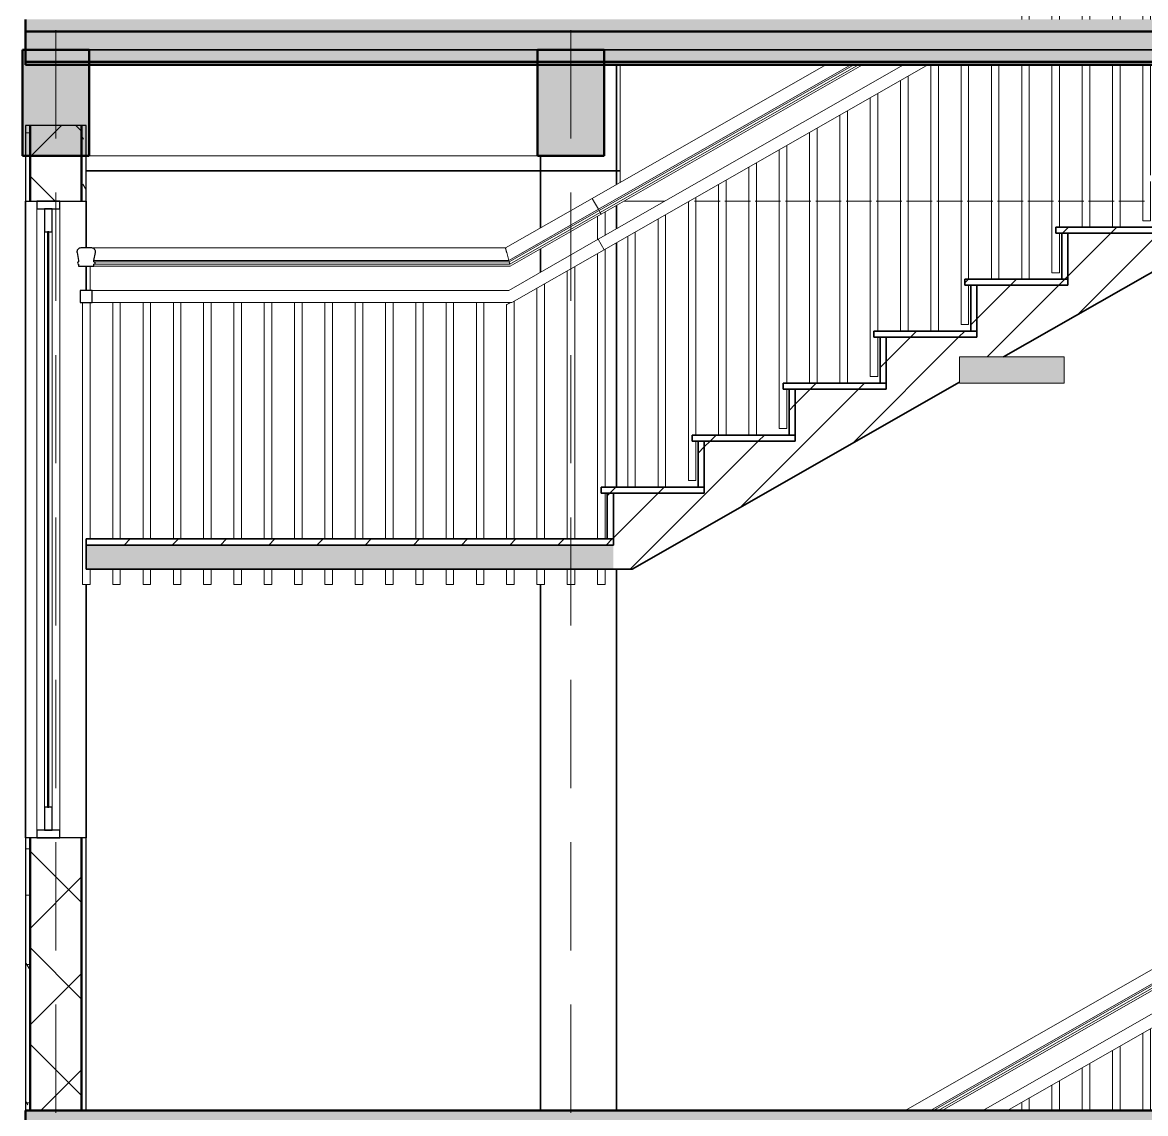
# Model space of a CAD drawing. Header units: millimetres. Extents: x -16132 to 16883, y -3748 to 17557.
# Drawn here: x -15010 to -11304, y 7490 to 11090 of the extents above; entities that cross this region are included whole.
import ezdxf

# ---------------------------------------------------------------- set-up
doc = ezdxf.new("R2010")
doc.units = ezdxf.units.MM
doc.linetypes.add('Hidden', pattern=[535.78125, 357.1875, -178.59375])
for name, color, linetype, lineweight in [('A-DETL', 90, 'Continuous', 18), ('A-DETL-GENF', 92, 'Continuous', 18), ('A-FLOR', 192, 'Continuous', 18), ('A-FLOR-HRAL', 11, 'Continuous', 18), ('A-FLOR-MCUT', 51, 'Continuous', 50), ('A-FLOR-PATT', 8, 'Continuous', 50), ('A-GLAZ', 151, 'Continuous', 25), ('A-WALL', 113, 'Continuous', 35), ('A-WALL-PATT', 111, 'Continuous', 25), ('S-BEAM', 12, 'Continuous', 18), ('S-COLS', 52, 'Continuous', 35), ('S-FNDN', 32, 'Continuous', 18), ('S-GRID', 1, 'Continuous', 9), ('S-STRS', 31, 'Continuous', 25)]:
    doc.layers.add(name, color=color, linetype=linetype, lineweight=lineweight)
pattern_1 = [(0, (-5629.864, 6000.71), (304.8, 76.2), [25.146, -203.454, 25.146, -203.454, -1219.2]), (0, (-5629.864, 6000.71), (304.8, 76.2), [-457.2, 25.146, -432.054, 25.146, -203.454, -533.4]), (0, (-5629.864, 6000.71), (304.8, 76.2), [-1143, 25.146, -127.254, 25.146, -355.854]), (120, (-5515.564, 6038.81), (-218.39114, 225.86454), [25.146, -203.454, 25.146, -203.454, -1219.2]), (120, (-5515.564, 6038.81), (-218.39114, 225.86454), [-457.2, 25.146, -432.054, 25.146, -203.454, -533.4]), (120, (-5515.564, 6038.81), (-218.39114, 225.86454), [-1143, 25.146, -127.254, 25.146, -355.854]), (240, (-5477.464, 6191.21), (-86.40886, -302.06454), [25.146, -203.454, 25.146, -203.454, -1219.2]), (240, (-5477.464, 6191.21), (-86.40886, -302.06454), [-457.2, 25.146, -432.054, 25.146, -203.454, -533.4]), (240, (-5477.464, 6191.21), (-86.40886, -302.06454), [-1143, 25.146, -127.254, 25.146, -355.854])]
pattern_2 = [(45, (-5629.86, 6000.71), (-79.5495, 79.5495), [])]

# ---------------------------------------------------------------- blocks, each defined once
blk = doc.blocks.new('CUA SO 2 CANH NHOM KINH O O THOANG - K3_3100x2100-2404852-MẶT CẮT 3-3')
at = {"layer": 'A-GLAZ'}
for p, q in [((-14887, 3000), (-14963, 3000)), ((-14963, 3000), (-14963, 2975)), ((-14963, 2975), (-14887, 2975)), ((-14912.5, 2975), (-14937.5, 2975)), ((-14937.5, 2975), (-14937.5, 2899)), ((-14912.5, 2899), (-14912.5, 2975)), ((-14887, 2975), (-14887, 3000)), ((-14937.5, 2899), (-14912.5, 2899)), ((-14922.5, 2899), (-14927.5, 2899)), ((-14927.5, 2899), (-14927.5, 1001)), ((-14922.5, 1001), (-14922.5, 2899)), ((-14912.5, 1001), (-14937.5, 1001)), ((-14937.5, 1001), (-14937.5, 925)), ((-14927.5, 1001), (-14922.5, 1001)), ((-14912.5, 925), (-14912.5, 1001)), ((-14887, 925), (-14963, 925)), ((-14963, 925), (-14963, 900)), ((-14963, 900), (-14887, 900)), ((-14937.5, 925), (-14912.5, 925)), ((-14887, 900), (-14887, 925))]:
    blk.add_line(p, q, dxfattribs=at)
at = {"layer": 'A-GLAZ', "lineweight": 18}
for p, q in [((-14963, 2975), (-14963, 925)), ((-14887, 2975), (-14887, 925)), ((-14937.5, 2899), (-14937.5, 1001)), ((-14912.5, 2899), (-14912.5, 1001))]:
    blk.add_line(p, q, dxfattribs=at)
blk = doc.blocks.new('Railing - 25mm-V25-MẶT CẮT 3-3')
at = {"layer": 'A-FLOR-HRAL'}
for p, q in [((-11712.5, 7500), (-11712.5, 7527)), ((-11687.5, 7541.3), (-11687.5, 7500)), ((-11712.5, 6642.9), (-11712.5, 7350)), ((-11687.5, 7350), (-11687.5, 6642.9))]:
    blk.add_line(p, q, dxfattribs=at)
blk = doc.blocks.new('Railing - 25mm-V26-MẶT CẮT 3-3')
at = {"layer": 'A-FLOR-HRAL'}
for p, q in [((-11587.5, 7598.4), (-11587.5, 7500)), ((-11612.5, 7500), (-11612.5, 7584.1)), ((-11612.5, 6664.3), (-11612.5, 7350)), ((-11587.5, 7350), (-11587.5, 6814.3)), ((-11587.5, 6794.3), (-11587.5, 6664.3)), ((-11612.5, 6664.3), (-11600, 6664.3)), ((-11600, 6664.3), (-11587.5, 6664.3))]:
    blk.add_line(p, q, dxfattribs=at)
blk = doc.blocks.new('Railing - 25mm-V27-MẶT CẮT 3-3')
at = {"layer": 'A-FLOR-HRAL'}
for p, q in [((-11512.5, 7500), (-11512.5, 7641.3)), ((-11487.5, 7655.5), (-11487.5, 7500)), ((-11512.5, 6814.3), (-11512.5, 7350)), ((-11487.5, 7350), (-11487.5, 6814.3))]:
    blk.add_line(p, q, dxfattribs=at)
blk = doc.blocks.new('Railing - 25mm-V28-MẶT CẮT 3-3')
at = {"layer": 'A-FLOR-HRAL'}
for p, q in [((-11387.5, 7712.7), (-11387.5, 7500)), ((-11412.5, 7500), (-11412.5, 7698.4)), ((-11412.5, 6814.3), (-11412.5, 7350)), ((-11387.5, 7350), (-11387.5, 6814.3))]:
    blk.add_line(p, q, dxfattribs=at)
blk = doc.blocks.new('Railing - 25mm-V29-MẶT CẮT 3-3')
at = {"layer": 'A-FLOR-HRAL'}
for p, q in [((-11312.5, 7500), (-11312.5, 7755.5)), ((-11287.5, 7769.8), (-11287.5, 7500)), ((-11312.5, 6835.7), (-11312.5, 7350)), ((-11287.5, 7350), (-11287.5, 6985.7)), ((-11287.5, 6965.7), (-11287.5, 6835.7)), ((-11312.5, 6835.7), (-11300, 6835.7)), ((-11300, 6835.7), (-11287.5, 6835.7))]:
    blk.add_line(p, q, dxfattribs=at)
blk = doc.blocks.new('Railing - Railing-2370128-MẶT CẮT 3-3')
at = {"layer": 'A-FLOR-HRAL'}
for p, q in [((-10416, 8460.3), (-12096.6, 7500)), ((-10405.1, 8419.1), (-12013.4, 7500)), ((-10403.8, 8414.2), (-12003.7, 7500)), ((-10403.8, 8414.2), (-12003.7, 7500)), ((-11988.4, 7500), (-10401.8, 8406.6)), ((-10401.8, 8406.6), (-11988.4, 7500)), ((-10400, 8400), (-11975, 7500)), ((-10405.3, 8320), (-11840.3, 7500)), ((-10394.7, 8280), (-11759.7, 7500))]:
    blk.add_line(p, q, dxfattribs=at)
for name in ['Railing - 25mm-V29-MẶT CẮT 3-3', 'Railing - 25mm-V28-MẶT CẮT 3-3', 'Railing - 25mm-V27-MẶT CẮT 3-3', 'Railing - 25mm-V26-MẶT CẮT 3-3', 'Railing - 25mm-V25-MẶT CẮT 3-3']:
    blk.add_blockref(name, (0, 0))
blk = doc.blocks.new('Railing - 25mm-2368058-MẶT CẮT 3-3')
at = {"layer": 'A-FLOR-HRAL'}
blk.add_line((-14787.1, 2850), (-14787.1, 2770), dxfattribs=at)
blk = doc.blocks.new('Railing - 25mm-V40-MẶT CẮT 3-3')
at = {"layer": 'A-FLOR-HRAL'}
for p, q in [((-13087.8, 10464.1), (-13087.5, 10464.3)), ((-13087.5, 10464.3), (-13087.5, 10387.3)), ((-13112.5, 10373), (-13112.5, 10450)), ((-13087.5, 10341.3), (-13087.5, 9557.1)), ((-13112.5, 9385.7), (-13112.5, 10327)), ((-13087.5, 9537.1), (-13087.5, 9385.7)), ((-13112.5, 9235.7), (-13112.5, 9285.2)), ((-13087.5, 9285.2), (-13087.5, 9235.7)), ((-13112.5, 9235.7), (-13100, 9235.7)), ((-13100, 9235.7), (-13087.5, 9235.7))]:
    blk.add_line(p, q, dxfattribs=at)
blk = doc.blocks.new('Railing - 25mm-V41-MẶT CẮT 3-3')
at = {"layer": 'A-FLOR-HRAL'}
for p, q in [((-14812.1, 9235.7), (-14812.1, 10165.7)), ((-14787.1, 10165.7), (-14787.1, 9385.7)), ((-14787.1, 9285.2), (-14787.1, 9235.7)), ((-14812.1, 9235.7), (-14787.1, 9235.7))]:
    blk.add_line(p, q, dxfattribs=at)
blk = doc.blocks.new('Railing - 25mm-V42-MẶT CẮT 3-3')
at = {"layer": 'A-FLOR-HRAL'}
for p, q in [((-14712.1, 9385.7), (-14712.1, 10165.7)), ((-14687.1, 10165.7), (-14687.1, 9385.7)), ((-14712.1, 9235.7), (-14712.1, 9285.2)), ((-14687.1, 9285.2), (-14687.1, 9235.7)), ((-14712.1, 9235.7), (-14699.6, 9235.7)), ((-14699.6, 9235.7), (-14687.1, 9235.7))]:
    blk.add_line(p, q, dxfattribs=at)
blk = doc.blocks.new('Railing - 25mm-V43-MẶT CẮT 3-3')
at = {"layer": 'A-FLOR-HRAL'}
for p, q in [((-13412.1, 9385.7), (-13412.1, 10158.8)), ((-13387.1, 10170.1), (-13387.1, 9385.7)), ((-13412.1, 9235.7), (-13412.1, 9285.2)), ((-13387.1, 9285.2), (-13387.1, 9235.7)), ((-13412.1, 9235.7), (-13399.6, 9235.7)), ((-13399.6, 9235.7), (-13387.1, 9235.7))]:
    blk.add_line(p, q, dxfattribs=at)
at = {"layer": 'A-FLOR-HRAL', "flags": 128}
blk.add_lwpolyline([(-13412.1, 10158.8), (-13411.8, 10159), (-13409.4, 10160.4), (-13405, 10162.8), (-13400, 10165.7)], dxfattribs=at)
blk = doc.blocks.new('Railing - 25mm-V44-MẶT CẮT 3-3')
at = {"layer": 'A-FLOR-HRAL'}
for p, q in [((-13312.1, 9385.7), (-13312.1, 10212.9)), ((-13287.1, 10227.2), (-13287.1, 9385.7)), ((-13312.1, 9235.7), (-13312.1, 9285.2)), ((-13287.1, 9285.2), (-13287.1, 9235.7)), ((-13312.1, 9235.7), (-13299.6, 9235.7)), ((-13299.6, 9235.7), (-13287.1, 9235.7))]:
    blk.add_line(p, q, dxfattribs=at)
blk = doc.blocks.new('Railing - 25mm-V45-MẶT CẮT 3-3')
at = {"layer": 'A-FLOR-HRAL'}
for p, q in [((-13212.1, 9385.7), (-13212.1, 10270.1)), ((-13187.1, 10284.3), (-13187.1, 9385.7)), ((-13212.1, 9235.7), (-13212.1, 9285.2)), ((-13187.1, 9285.2), (-13187.1, 9235.7)), ((-13212.1, 9235.7), (-13199.6, 9235.7)), ((-13199.6, 9235.7), (-13187.1, 9235.7))]:
    blk.add_line(p, q, dxfattribs=at)
blk = doc.blocks.new('Railing - 25mm-2368061-MẶT CẮT 3-3')
at = {"layer": 'A-FLOR-HRAL'}
for p, q in [((-13012.5, 5957.1), (-13012.5, 6784.1)), ((-12987.5, 6798.4), (-12987.5, 5957.1))]:
    blk.add_line(p, q, dxfattribs=at)
blk = doc.blocks.new('Railing - 25mm-2368063-MẶT CẮT 3-3')
at = {"layer": 'A-FLOR-HRAL'}
for p, q in [((-12912.5, 5957.1), (-12912.5, 6841.3)), ((-12887.5, 6855.5), (-12887.5, 5957.1))]:
    blk.add_line(p, q, dxfattribs=at)
blk = doc.blocks.new('Railing - 25mm-V21-MẶT CẮT 3-3')
at = {"layer": 'A-FLOR-HRAL'}
for p, q in [((-12487.5, 7084.1), (-12487.5, 6300)), ((-12512.5, 6150), (-12512.5, 7069.8)), ((-12487.5, 6280), (-12487.5, 6150)), ((-12512.5, 6150), (-12500, 6150)), ((-12500, 6150), (-12487.5, 6150))]:
    blk.add_line(p, q, dxfattribs=at)
blk = doc.blocks.new('Railing - 25mm-V46-MẶT CẮT 3-3')
at = {"layer": 'A-FLOR-HRAL'}
for p, q in [((-12412.5, 9900), (-12412.5, 10727)), ((-12387.5, 10741.2), (-12387.5, 9900))]:
    blk.add_line(p, q, dxfattribs=at)
blk = doc.blocks.new('Railing - 25mm-V22-MẶT CẮT 3-3')
at = {"layer": 'A-FLOR-HRAL'}
for p, q in [((-12012.5, 6471.4), (-12012.5, 7350)), ((-11987.5, 7350), (-11987.5, 6471.4))]:
    blk.add_line(p, q, dxfattribs=at)
blk = doc.blocks.new('Railing - 25mm-V23-MẶT CẮT 3-3')
at = {"layer": 'A-FLOR-HRAL'}
for p, q in [((-11912.5, 6492.9), (-11912.5, 7350)), ((-11887.5, 7350), (-11887.5, 6642.9)), ((-11887.5, 6622.9), (-11887.5, 6492.9)), ((-11912.5, 6492.9), (-11900, 6492.9)), ((-11900, 6492.9), (-11887.5, 6492.9))]:
    blk.add_line(p, q, dxfattribs=at)
blk = doc.blocks.new('Railing - 25mm-V24-MẶT CẮT 3-3')
at = {"layer": 'A-FLOR-HRAL'}
for p, q in [((-11812.5, 6642.9), (-11812.5, 7350)), ((-11787.5, 7350), (-11787.5, 6642.9))]:
    blk.add_line(p, q, dxfattribs=at)
blk = doc.blocks.new('Railing - Railing-2370322-MẶT CẮT 3-3')
at = {"layer": 'A-FLOR-HRAL'}
for p, q in [((-12359.1, 10950), (-13129.9, 10509.5)), ((-12102.8, 10950), (-13109.9, 10374.5)), ((-12275.9, 10950), (-13109.5, 10473.7)), ((-12266.2, 10950), (-13107.1, 10469.5)), ((-12266.2, 10950), (-13107.1, 10469.5)), ((-13103.3, 10462.9), (-12250.9, 10950)), ((-12250.9, 10950), (-13103.3, 10462.9)), ((-12237.5, 10950), (-13100, 10457.1)), ((-12022.2, 10950), (-13090.1, 10339.8)), ((-13129.9, 10509.5), (-13416, 10346)), ((-13122.4, 10496.4), (-13129.9, 10509.5)), ((-13129.9, 10509.5), (-13122.4, 10496.4)), ((-13122.4, 10496.4), (-13109.5, 10473.7)), ((-13109.5, 10473.7), (-13122.4, 10496.4)), ((-13109.5, 10473.7), (-13405.1, 10304.8)), ((-13107.1, 10469.5), (-13403.8, 10299.9)), ((-13107.1, 10469.5), (-13403.8, 10299.9)), ((-13401.8, 10292.3), (-13103.3, 10462.9)), ((-13103.3, 10462.9), (-13401.8, 10292.3)), ((-13100, 10457.1), (-13400, 10285.7)), ((-13109.5, 10473.7), (-13107.1, 10469.5)), ((-13107.1, 10469.5), (-13109.5, 10473.7)), ((-13103.3, 10462.9), (-13107.1, 10469.5)), ((-13107.1, 10469.5), (-13103.3, 10462.9)), ((-13103.3, 10462.9), (-13100, 10457.1)), ((-13100, 10457.1), (-13103.3, 10462.9)), ((-13416, 10346), (-14781.6, 10346)), ((-13109.9, 10374.5), (-13405.3, 10205.7)), ((-13109.9, 10374.5), (-13090.1, 10339.8)), ((-13090.1, 10339.8), (-13109.9, 10374.5)), ((-13405.1, 10304.8), (-14774.2, 10304.8)), ((-13405.1, 10304.8), (-13412, 10330.9)), ((-13090.1, 10339.8), (-13394.7, 10165.7)), ((-13403.8, 10299.9), (-14774.2, 10299.9)), ((-13403.8, 10299.9), (-14774.2, 10299.9)), ((-14774.2, 10292.3), (-13401.8, 10292.3)), ((-13401.8, 10292.3), (-14774.2, 10292.3)), ((-13400, 10285.7), (-14774.2, 10285.7)), ((-13405.3, 10205.7), (-14779.6, 10205.7)), ((-13394.7, 10165.7), (-14779.6, 10165.7))]:
    blk.add_line(p, q, dxfattribs=at)
at = {"layer": 'A-FLOR-HRAL', "lineweight": 25}
for p, q in [((-14781.6, 10346), (-14817.6, 10346)), ((-14830, 10330.9), (-14825, 10304.8)), ((-14825, 10304.8), (-14825, 10299.9)), ((-14774.2, 10304.8), (-14769.2, 10330.9)), ((-14774.2, 10299.9), (-14774.2, 10304.8)), ((-14825, 10292.3), (-14825, 10285.7)), ((-14825, 10285.7), (-14774.2, 10285.7)), ((-14774.2, 10285.7), (-14774.2, 10292.3)), ((-14819.6, 10205.7), (-14819.6, 10165.7)), ((-14779.6, 10205.7), (-14819.6, 10205.7)), ((-14779.6, 10165.7), (-14779.6, 10205.7)), ((-14819.6, 10165.7), (-14779.6, 10165.7))]:
    blk.add_line(p, q, dxfattribs=at)
at = {"layer": 'A-FLOR-HRAL', "flags": 128}
for points in [[(-14772, 10341.6), (-14772.9, 10342.6), (-14775.5, 10344.5), (-14778.5, 10345.6), (-14781.6, 10346)], [(-14769.2, 10330.9), (-14769, 10334.1), (-14769.6, 10337.3), (-14770.9, 10340.1), (-14771.7, 10341.3)], [(-14774.2, 10292.3), (-14773.2, 10292.5), (-14772.3, 10292.9), (-14771.5, 10293.5), (-14770.9, 10294.2), (-14770.5, 10295.2), (-14770.4, 10296.1), (-14770.5, 10297.1), (-14770.9, 10298), (-14771.5, 10298.8), (-14772.3, 10299.4), (-14773.2, 10299.8), (-14774.2, 10299.9)]]:
    blk.add_lwpolyline(points, dxfattribs=at)
at = {"layer": 'A-FLOR-HRAL', "lineweight": 25}
for centre, radius, start, end in [((-14817.6, 10333.3), 12.7, 90, 190.8855), ((-14781.6, 10333.3), 12.7, 349.1145, 90), ((-14825, 10296.1), 3.8, 90, 270), ((-14774.2, 10296.1), 3.8, 270, 90)]:
    blk.add_arc(centre, radius, start, end, dxfattribs=at)
at = {"layer": 'A-FLOR-HRAL'}
for points, knots in [([(-13412, 10330.9), (-13412.3, 10332), (-13412.9, 10334.1), (-13413.7, 10337.3), (-13414.5, 10340.2), (-13415.4, 10343.5), (-13415.9, 10345.6), (-13416, 10346), (-13416, 10346)], [0, 0, 0, 0, 0.142857, 0.285714, 0.428571, 0.571429, 0.857143, 1, 1, 1, 1]), ([(-13401.8, 10292.3), (-13401.8, 10292.3), (-13401.8, 10292.6), (-13402, 10293.4), (-13402.3, 10294.2), (-13402.5, 10295.2), (-13402.8, 10296.1), (-13403, 10297.1), (-13403.3, 10298.1), (-13403.5, 10298.9), (-13403.7, 10299.5), (-13403.8, 10299.9), (-13403.8, 10299.9), (-13403.8, 10299.9)], [0, 0, 0, 0, 0.166667, 0.25, 0.333333, 0.416667, 0.5, 0.583333, 0.666667, 0.75, 0.833333, 0.916667, 1, 1, 1, 1])]:
    blk.add_open_spline(points, degree=3, knots=knots, dxfattribs=at)
for name, p in [('Railing - 25mm-V29-MẶT CẮT 3-3', (0, 3600)), ('Railing - 25mm-V28-MẶT CẮT 3-3', (0, 3600)), ('Railing - 25mm-V27-MẶT CẮT 3-3', (0, 3600)), ('Railing - 25mm-V26-MẶT CẮT 3-3', (0, 3600)), ('Railing - 25mm-V25-MẶT CẮT 3-3', (0, 3600)), ('Railing - 25mm-V22-MẶT CẮT 3-3', (0, 3600)), ('Railing - 25mm-V23-MẶT CẮT 3-3', (0, 3600)), ('Railing - 25mm-V24-MẶT CẮT 3-3', (0, 3600)), ('Railing - 25mm-2368061-MẶT CẮT 3-3', (900, 4114.3)), ('Railing - 25mm-V21-MẶT CẮT 3-3', (300, 3771.4)), ('Railing - 25mm-2368063-MẶT CẮT 3-3', (600, 3942.9)), ('Railing - 25mm-V46-MẶT CẮT 3-3', (0, 0)), ('Railing - 25mm-V21-MẶT CẮT 3-3', (0, 3600)), ('Railing - 25mm-2368063-MẶT CẮT 3-3', (300, 3771.4)), ('Railing - 25mm-2368061-MẶT CẮT 3-3', (300, 3771.4)), ('Railing - 25mm-V21-MẶT CẮT 3-3', (-300, 3428.6)), ('Railing - 25mm-V40-MẶT CẮT 3-3', (0, 0)), ('Railing - 25mm-2368063-MẶT CẮT 3-3', (0, 3600)), ('Railing - 25mm-2368061-MẶT CẮT 3-3', (0, 3600)), ('Railing - 25mm-2368058-MẶT CẮT 3-3', (0, 7435.7)), ('Railing - 25mm-V45-MẶT CẮT 3-3', (0, 0)), ('Railing - 25mm-V44-MẶT CẮT 3-3', (0, 0)), ('Railing - 25mm-V41-MẶT CẮT 3-3', (0, 0)), ('Railing - 25mm-V42-MẶT CẮT 3-3', (0, 0)), ('Railing - 25mm-V42-MẶT CẮT 3-3', (100, 0)), ('Railing - 25mm-V42-MẶT CẮT 3-3', (200, 0)), ('Railing - 25mm-V42-MẶT CẮT 3-3', (300, 0)), ('Railing - 25mm-V42-MẶT CẮT 3-3', (400, 0)), ('Railing - 25mm-V42-MẶT CẮT 3-3', (500, 0)), ('Railing - 25mm-V42-MẶT CẮT 3-3', (600, 0)), ('Railing - 25mm-V42-MẶT CẮT 3-3', (700, 0)), ('Railing - 25mm-V42-MẶT CẮT 3-3', (800, 0)), ('Railing - 25mm-V42-MẶT CẮT 3-3', (900, 0)), ('Railing - 25mm-V42-MẶT CẮT 3-3', (1000, 0)), ('Railing - 25mm-V42-MẶT CẮT 3-3', (1100, 0)), ('Railing - 25mm-V42-MẶT CẮT 3-3', (1200, 0)), ('Railing - 25mm-V43-MẶT CẮT 3-3', (0, 0))]:
    blk.add_blockref(name, p)
blk = doc.blocks.new('dam betong - 220X350-2382505-MẶT CẮT 3-3')
at = {"layer": 'S-BEAM'}
blk.add_hatch(color=256, dxfattribs=at).paths.add_polyline_path([(-14790, 3450), (-14790, 3800), (-15010, 3800), (-15010, 3450), (-14962.4, 3450)])
at = {"layer": 'S-BEAM', "lineweight": 50}
for p, q in [((-14790, 3800), (-15010, 3800)), ((-15010, 3800), (-15010, 3450)), ((-14790, 3450), (-14790, 3800)), ((-15010, 3450), (-14790, 3450))]:
    blk.add_line(p, q, dxfattribs=at)
blk = doc.blocks.new('M_Concrete-Rectangular-Column - COT200X250-V54-MẶT CẮT 3-3')
at = {"layer": 'S-COLS'}
for p, q in [((-13050, 10950), (-13050, 10555.2)), ((-13300, 10650), (-13300, 10412.3)), ((-13050, 10485.7), (-13050, 10408.7)), ((-13300, 10342.9), (-13300, 10265.9)), ((-13050, 10362.7), (-13050, 9557.1)), ((-13050, 9285.2), (-13050, 7500)), ((-13300, 9235.7), (-13300, 7500))]:
    blk.add_line(p, q, dxfattribs=at)

msp = doc.modelspace()

# ---------------------------------------------------------------- hatches: boundary and pattern name
at = {"layer": 'A-DETL-GENF'}
msp.add_hatch(color=7, dxfattribs=at).paths.add_polyline_path([(-11687.7, 9900), (-11572.8, 9900), (-11572.8, 9986.3), (-11917.8, 9986.3), (-11917.8, 9900), (-11851.4, 9900)])
at = {"layer": 'A-FLOR-PATT'}
for points in [[(100.4, 11060), (100.4, 11100), (-15000, 11100), (-15000, 11060), (-62.7, 11060)], [(-15000, 10960), (100.4, 10960), (100.4, 11060), (-15000, 11060)], [(-226.4, 7460), (100.4, 7460), (100.4, 7500), (-15000, 7500), (-15000, 7460), (-553.9, 7460)]]:
    msp.add_hatch(color=256, dxfattribs=at).paths.add_polyline_path(points)
at = {"layer": 'A-FLOR-PATT', "lineweight": 18}
msp.add_hatch(color=256, dxfattribs=at).paths.add_polyline_path([(100.4, 10950), (100.4, 10960), (-15000, 10960), (-15000, 10950), (-62.7, 10950)])
at = {"layer": 'A-WALL-PATT', "lineweight": 18}
h = msp.add_hatch(dxfattribs=at)
h.set_pattern_fill('FP_1', color=256, style=0, pattern_type=2)
h.set_pattern_definition(pattern_1)
h.paths.add_polyline_path([(-15000, 7500), (-14985, 7500), (-14985, 8400), (-15000, 8400)])
h.paths.add_polyline_path([(-14985, 10500), (-14985, 10750), (-15000, 10750), (-15000, 10500)])
h = msp.add_hatch(dxfattribs=at)
h.set_pattern_fill('FP_2', color=256, style=0, pattern_type=2)
h.set_pattern_definition([(45, (-5629.86, 6000.7), (-159.099, 159.099), []), (135, (-5629.86, 6000.7), (-159.099, -159.099), [])])
h.paths.add_polyline_path([(-14985, 7500), (-14815, 7500), (-14815, 8400), (-14985, 8400)])
h.paths.add_polyline_path([(-14985, 10500), (-14815, 10500), (-14815, 10750), (-14985, 10750)])
h = msp.add_hatch(dxfattribs=at)
h.set_pattern_fill('FP_1', color=256, style=0, pattern_type=2)
h.set_pattern_definition(pattern_1)
h.paths.add_polyline_path([(-14815, 7500), (-14800, 7500), (-14800, 8400), (-14815, 8400), (-14815, 8226.3)])
h.paths.add_polyline_path([(-14800, 10500), (-14800, 10750), (-14815, 10750), (-14815, 10500)])
at = {"layer": 'S-BEAM'}
msp.add_hatch(color=256, dxfattribs=at).paths.add_polyline_path([(-13310, 10650), (-13090, 10650), (-13090, 11000), (-13310, 11000), (-13310, 10873.5)])
at = {"layer": 'S-STRS', "lineweight": 18}
h = msp.add_hatch(dxfattribs=at)
h.set_pattern_fill('FP_3', color=256, style=0, pattern_type=2)
h.set_pattern_definition(pattern_2)
h.paths.add_polyline_path([(-13060, 9285.7), (-12997.6, 9286.2), (-11917.8, 9903.2), (-11917.8, 9986.3), (-11772.4, 9986.3), (-10100, 10942), (-10100, 11080), (-10360, 11080), (-10360, 10908.6), (-10660, 10908.6), (-10660, 10737.1), (-10960, 10737.1), (-10960, 10565.7), (-11260, 10565.7), (-11260, 10394.3), (-11560, 10394.3), (-11560, 10222.9), (-11860, 10222.9), (-11860, 10051.4), (-12160, 10051.4), (-12160, 9880), (-12460, 9880), (-12460, 9708.6), (-12760, 9708.6), (-12760, 9537.1), (-13060, 9537.1), (-13060, 9351.4)])
h = msp.add_hatch(dxfattribs=at)
h.set_pattern_fill('FP_3', color=256, style=0, pattern_type=2)
h.set_pattern_definition(pattern_2)
h.paths.add_polyline_path([(-11278.4, 10394.3), (-11260, 10394.3), (-11260, 10414.3), (-11600, 10414.3), (-11600, 10394.3), (-11360.2, 10394.3)])
h = msp.add_hatch(dxfattribs=at)
h.set_pattern_fill('FP_3', color=256, style=0, pattern_type=2)
h.set_pattern_definition(pattern_2)
h.paths.add_polyline_path([(-11580, 10242.9), (-11560, 10242.9), (-11560, 10394.3), (-11580, 10394.3), (-11580, 10277.9)])
h = msp.add_hatch(dxfattribs=at)
h.set_pattern_fill('FP_3', color=256, style=0, pattern_type=2)
h.set_pattern_definition(pattern_2)
h.paths.add_polyline_path([(-11605.8, 10222.9), (-11560, 10222.9), (-11560, 10242.9), (-11900, 10242.9), (-11900, 10222.9), (-11687.7, 10222.9)])
h = msp.add_hatch(dxfattribs=at)
h.set_pattern_fill('FP_3', color=256, style=0, pattern_type=2)
h.set_pattern_definition(pattern_2)
h.paths.add_polyline_path([(-11860, 10071.4), (-11860, 10222.9), (-11880, 10222.9), (-11880, 10071.4)])
h = msp.add_hatch(dxfattribs=at)
h.set_pattern_fill('FP_3', color=256, style=0, pattern_type=2)
h.set_pattern_definition(pattern_2)
h.paths.add_polyline_path([(-11933.3, 10051.4), (-11860, 10051.4), (-11860, 10071.4), (-12200, 10071.4), (-12200, 10051.4), (-12015.2, 10051.4)])
h = msp.add_hatch(dxfattribs=at)
h.set_pattern_fill('FP_3', color=256, style=0, pattern_type=2)
h.set_pattern_definition(pattern_2)
h.paths.add_polyline_path([(-12178.9, 9900), (-12160, 9900), (-12160, 10051.4), (-12180, 10051.4), (-12180, 9900)])
h = msp.add_hatch(dxfattribs=at)
h.set_pattern_fill('FP_3', color=256, style=0, pattern_type=2)
h.set_pattern_definition(pattern_2)
h.paths.add_polyline_path([(-12500, 9880), (-12160, 9880.8), (-12160, 9900), (-12500, 9900), (-12500, 9880.8)])
h = msp.add_hatch(dxfattribs=at)
h.set_pattern_fill('FP_3', color=256, style=0, pattern_type=2)
h.set_pattern_definition(pattern_2)
h.paths.add_polyline_path([(-12480, 9728.6), (-12460, 9728.6), (-12460, 9880), (-12480, 9880), (-12480, 9748.4)])
h = msp.add_hatch(dxfattribs=at)
h.set_pattern_fill('FP_3', color=256, style=0, pattern_type=2)
h.set_pattern_definition(pattern_2)
h.paths.add_polyline_path([(-12506.4, 9708.6), (-12460, 9708.6), (-12460, 9728.6), (-12800, 9728.6), (-12800, 9708.6), (-12588.2, 9708.6)])
h = msp.add_hatch(dxfattribs=at)
h.set_pattern_fill('FP_3', color=256, style=0, pattern_type=2)
h.set_pattern_definition(pattern_2)
h.paths.add_polyline_path([(-12780, 9557.1), (-12760, 9557.1), (-12760, 9708.6), (-12780, 9708.6), (-12780, 9616.1)])
h = msp.add_hatch(dxfattribs=at)
h.set_pattern_fill('FP_3', color=256, style=0, pattern_type=2)
h.set_pattern_definition(pattern_2)
h.paths.add_polyline_path([(-12874.8, 9537.1), (-12760, 9537.1), (-12760, 9557.1), (-13100, 9557.1), (-13100, 9537.1), (-12915.7, 9537.1)])
h = msp.add_hatch(dxfattribs=at)
h.set_pattern_fill('FP_3', color=256, style=0, pattern_type=2)
h.set_pattern_definition(pattern_2)
h.paths.add_polyline_path([(-13079.4, 9385.7), (-13060, 9385.7), (-13060, 9537.1), (-13080, 9537.1), (-13080, 9385.7)])
h = msp.add_hatch(dxfattribs=at)
h.set_pattern_fill('FP_3', color=256, style=0, pattern_type=2)
h.set_pattern_definition(pattern_2)
h.paths.add_polyline_path([(-13079.4, 9365.7), (-13060, 9365.7), (-13060, 9385.7), (-14800, 9385.7), (-14800, 9365.7), (-13099.9, 9365.7)])
at = {"layer": 'S-STRS'}
msp.add_hatch(color=256, dxfattribs=at).paths.add_polyline_path([(-14800, 9285.7), (-13060, 9285.7), (-13060, 9365.7), (-14800, 9365.7), (-14800, 9351.4)])

# ---------------------------------------------------------------- linework, layer by layer
at = {"layer": 'A-DETL'}
for p, q in [((-11572.8, 9986.3), (-11917.8, 9986.3)), ((-11917.8, 9986.3), (-11917.8, 9900)), ((-11572.8, 9900), (-11572.8, 9986.3)), ((-11917.8, 9900), (-11572.8, 9900))]:
    msp.add_line(p, q, dxfattribs=at)
at = {"layer": 'A-FLOR', "color": 250, "lineweight": 50}
for p, q in [((-15000, 11100), (-15000, 10950)), ((-15000, 10950), (100.4, 10950)), ((100.4, 7500), (-15000, 7500)), ((-15000, 7500), (-15000, 7350))]:
    msp.add_line(p, q, dxfattribs=at)
at = {"layer": 'A-FLOR-MCUT'}
for p, q in [((100.4, 11060), (-15000, 11060)), ((100.4, 10960), (-15000, 10960))]:
    msp.add_line(p, q, dxfattribs=at)
at = {"layer": 'A-WALL', "lineweight": 25}
for p, q in [((-14800, 10750), (-15000, 10750)), ((-15000, 10750), (-15000, 10500)), ((-14800, 10500), (-14800, 10750)), ((-15000, 10500), (-14800, 10500)), ((-14800, 8400), (-15000, 8400)), ((-15000, 8400), (-15000, 7500)), ((-14800, 7500), (-14800, 8400))]:
    msp.add_line(p, q, dxfattribs=at)
at = {"layer": 'A-WALL', "lineweight": 50}
for p, q in [((-14985, 10750), (-14985, 10500)), ((-14815, 10750), (-14815, 10500)), ((-14985, 8400), (-14985, 7500)), ((-14815, 8400), (-14815, 7500))]:
    msp.add_line(p, q, dxfattribs=at)
at = {"layer": 'A-WALL'}
for p, q in [((-13037.3, 10600), (-14800, 10600)), ((-15000, 8400), (-15000, 10500)), ((-14800, 10500), (-14800, 10346)), ((-14800, 10285.7), (-14800, 10205.7)), ((-14800, 9235.7), (-14800, 8400))]:
    msp.add_line(p, q, dxfattribs=at)
at = {"layer": 'S-BEAM', "lineweight": 50}
for p, q in [((-13090, 11000), (-13310, 11000)), ((-13310, 11000), (-13310, 10650)), ((-13090, 10650), (-13090, 11000)), ((-13310, 10650), (-13090, 10650))]:
    msp.add_line(p, q, dxfattribs=at)
at = {"layer": 'S-BEAM'}
for p, q in [((-14787.3, 10650), (-14787.3, 10950)), ((-13312.7, 10950), (-13312.7, 10650)), ((-13037.3, 10562.4), (-13037.3, 10950)), ((-13312.7, 10650), (-14787.3, 10650)), ((-12890.3, 10500), (-13025, 10500)), ((-12808, 10500), (-12809.7, 10500)), ((-12707.9, 10500), (-12792, 10500)), ((-12607.9, 10500), (-12692.1, 10500)), ((-12507.9, 10500), (-12592.1, 10500)), ((-12407.9, 10500), (-12492.1, 10500)), ((-12307.8, 10500), (-12392.2, 10500)), ((-12207.8, 10500), (-12292.2, 10500)), ((-12107.8, 10500), (-12192.2, 10500)), ((-12007.7, 10500), (-12092.2, 10500)), ((-11907.7, 10500), (-11992.3, 10500)), ((-11807.7, 10500), (-11892.3, 10500)), ((-11707.7, 10500), (-11792.3, 10500)), ((-11607.6, 10500), (-11692.3, 10500)), ((-11507.6, 10500), (-11592.4, 10500)), ((-11407.6, 10500), (-11492.4, 10500)), ((-11307.5, 10500), (-11392.4, 10500))]:
    msp.add_line(p, q, dxfattribs=at)
at = {"layer": 'S-FNDN', "lineweight": 35}
msp.add_line((-15000, 11000), (100.4, 11000), dxfattribs=at)
at = {"layer": 'S-GRID', "linetype": 'Hidden'}
for p, q in [((-14900, -3223.2), (-14900, 17557.2)), ((-13200, -3223.2), (-13200, 17557.2))]:
    msp.add_line(p, q, dxfattribs=at)
at = {"layer": 'S-STRS', "lineweight": 35}
for p, q in [((-11772.4, 9986.3), (-10100, 10942)), ((-11260, 10414.3), (-11600, 10414.3)), ((-11600, 10414.3), (-11600, 10394.3)), ((-11600, 10394.3), (-11260, 10394.3)), ((-11580, 10394.3), (-11580, 10242.9)), ((-11560, 10394.3), (-11580, 10394.3)), ((-11260, 10394.3), (-11560, 10394.3)), ((-11560, 10394.3), (-11560, 10222.9)), ((-11560, 10242.9), (-11560, 10394.3)), ((-11560, 10242.9), (-11900, 10242.9)), ((-11900, 10242.9), (-11900, 10222.9)), ((-11580, 10242.9), (-11560, 10242.9)), ((-11560, 10222.9), (-11560, 10242.9)), ((-11900, 10222.9), (-11560, 10222.9)), ((-11880, 10222.9), (-11880, 10071.4)), ((-11860, 10222.9), (-11880, 10222.9)), ((-11560, 10222.9), (-11860, 10222.9)), ((-11860, 10222.9), (-11860, 10051.4)), ((-11860, 10071.4), (-11860, 10222.9)), ((-11860, 10071.4), (-12200, 10071.4)), ((-12200, 10071.4), (-12200, 10051.4)), ((-12200, 10051.4), (-11860, 10051.4)), ((-12180, 10051.4), (-12180, 9900)), ((-12160, 10051.4), (-12180, 10051.4)), ((-11860, 10051.4), (-12160, 10051.4)), ((-12160, 10051.4), (-12160, 9880)), ((-12160, 9900), (-12160, 10051.4)), ((-11880, 10071.4), (-11860, 10071.4)), ((-11860, 10051.4), (-11860, 10071.4)), ((-12998.4, 9285.7), (-11917.8, 9903.2)), ((-12160, 9900), (-12500, 9900)), ((-12500, 9900), (-12500, 9880)), ((-12180, 9900), (-12160, 9900)), ((-12160, 9880), (-12160, 9900)), ((-12500, 9880), (-12160, 9880)), ((-12480, 9880), (-12480, 9728.6)), ((-12460, 9880), (-12480, 9880)), ((-12160, 9880), (-12460, 9880)), ((-12460, 9880), (-12460, 9708.6)), ((-12460, 9728.6), (-12460, 9880)), ((-12460, 9728.6), (-12800, 9728.6)), ((-12800, 9728.6), (-12800, 9708.6)), ((-12480, 9728.6), (-12460, 9728.6)), ((-12460, 9708.6), (-12460, 9728.6)), ((-12800, 9708.6), (-12460, 9708.6)), ((-12780, 9708.6), (-12780, 9557.1)), ((-12760, 9708.6), (-12780, 9708.6)), ((-12460, 9708.6), (-12760, 9708.6)), ((-12760, 9708.6), (-12760, 9537.1)), ((-12760, 9557.1), (-12760, 9708.6)), ((-12760, 9557.1), (-13100, 9557.1)), ((-13100, 9557.1), (-13100, 9537.1)), ((-13100, 9537.1), (-12760, 9537.1)), ((-13080, 9537.1), (-13080, 9385.7)), ((-13060, 9537.1), (-13080, 9537.1)), ((-12760, 9537.1), (-13060, 9537.1)), ((-13060, 9537.1), (-13060, 9365.7)), ((-13060, 9385.7), (-13060, 9537.1)), ((-12780, 9557.1), (-12760, 9557.1)), ((-12760, 9537.1), (-12760, 9557.1)), ((-13060, 9385.7), (-14800, 9385.7)), ((-14800, 9385.7), (-14800, 9365.7)), ((-13080, 9385.7), (-13060, 9385.7)), ((-13060, 9365.7), (-13060, 9385.7)), ((-13060, 9365.7), (-14800, 9365.7)), ((-14800, 9365.7), (-14800, 9285.7)), ((-14800, 9365.7), (-13060, 9365.7)), ((-14800, 9285.7), (-13060, 9285.7)), ((-13060, 9285.7), (-12998.4, 9285.7))]:
    msp.add_line(p, q, dxfattribs=at)

# ---------------------------------------------------------------- block references
at = {"layer": 'A-FLOR-HRAL'}
for name in ['Railing - Railing-2370322-MẶT CẮT 3-3', 'Railing - Railing-2370128-MẶT CẮT 3-3']:
    msp.add_blockref(name, (0, 0), dxfattribs=at)
at = {"layer": 'A-GLAZ', "lineweight": 18}
msp.add_blockref('CUA SO 2 CANH NHOM KINH O O THOANG - K3_3100x2100-2404852-MẶT CẮT 3-3', (0, 7500), dxfattribs=at)
at = {"layer": 'S-BEAM'}
msp.add_blockref('dam betong - 220X350-2382505-MẶT CẮT 3-3', (0, 7200), dxfattribs=at)
at = {"layer": 'S-COLS'}
msp.add_blockref('M_Concrete-Rectangular-Column - COT200X250-V54-MẶT CẮT 3-3', (0, 0), dxfattribs=at)

doc.saveas('drawing.dxf')
